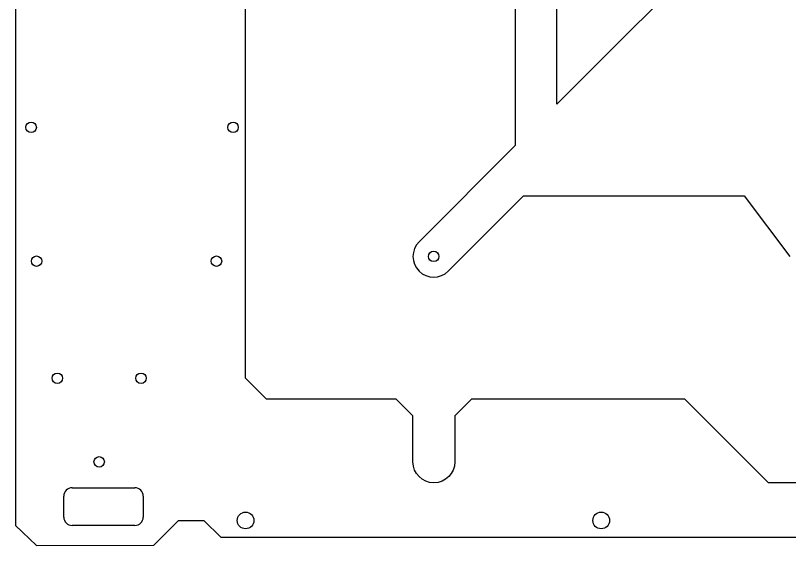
# Model space of a CAD drawing. Header units: inches. Extents: x -77 to 293, y -45 to 325.
# Drawn here: x -77.1 to 107.9, y -45.1 to 81.6 of the extents above; entities that cross this region are included whole.
import ezdxf

# ---------------------------------------------------------------- set-up
doc = ezdxf.new("R2010")
doc.units = ezdxf.units.IN
doc.header["$MEASUREMENT"] = 0

# ---------------------------------------------------------------- blocks, each defined once
blk = doc.blocks.new('block 128')
at = {"color": 1, "lineweight": 25}
blk.add_lwpolyline([(42.4, 206.53), (42.4, 50.52)], dxfattribs=at)
blk = doc.blocks.new('block 127')
blk.add_blockref('block 128', (0, 0))
blk = doc.blocks.new('block 126')
blk.add_blockref('block 127', (0, 0))
blk = doc.blocks.new('block 125')
blk.add_blockref('block 126', (0, 0))
blk = doc.blocks.new('block 124')
blk.add_blockref('block 125', (0, 0))
blk = doc.blocks.new('block 123')
blk.add_blockref('block 124', (0, 0))
blk = doc.blocks.new('block 122')
blk.add_blockref('block 123', (0, 0))
blk = doc.blocks.new('block 135')
at = {"color": 1, "lineweight": 25}
blk.add_lwpolyline([(42.4, 50.52), (19.4, 27.52)], dxfattribs=at)
blk = doc.blocks.new('block 134')
blk.add_blockref('block 135', (0, 0))
blk = doc.blocks.new('block 133')
blk.add_blockref('block 134', (0, 0))
blk = doc.blocks.new('block 132')
blk.add_blockref('block 133', (0, 0))
blk = doc.blocks.new('block 131')
blk.add_blockref('block 132', (0, 0))
blk = doc.blocks.new('block 130')
blk.add_blockref('block 131', (0, 0))
blk = doc.blocks.new('block 129')
blk.add_blockref('block 130', (0, 0))
blk = doc.blocks.new('block 142')
at = {"color": 1, "lineweight": 25}
blk.add_open_spline([(19.4, 27.52), (17.47, 25.59), (17.47, 22.45), (19.4, 20.52), (21.33, 18.59), (24.47, 18.59), (26.4, 20.52)], degree=3, knots=[0, 0, 0, 0, 1, 1, 1, 2, 2, 2, 2], dxfattribs=at)
blk = doc.blocks.new('block 141')
blk.add_blockref('block 142', (0, 0))
blk = doc.blocks.new('block 140')
blk.add_blockref('block 141', (0, 0))
blk = doc.blocks.new('block 139')
blk.add_blockref('block 140', (0, 0))
blk = doc.blocks.new('block 138')
blk.add_blockref('block 139', (0, 0))
blk = doc.blocks.new('block 137')
blk.add_blockref('block 138', (0, 0))
blk = doc.blocks.new('block 136')
blk.add_blockref('block 137', (0, 0))
blk = doc.blocks.new('block 149')
at = {"color": 1, "lineweight": 25}
blk.add_lwpolyline([(26.4, 20.52), (44.4, 38.52)], dxfattribs=at)
blk = doc.blocks.new('block 148')
blk.add_blockref('block 149', (0, 0))
blk = doc.blocks.new('block 147')
blk.add_blockref('block 148', (0, 0))
blk = doc.blocks.new('block 146')
blk.add_blockref('block 147', (0, 0))
blk = doc.blocks.new('block 145')
blk.add_blockref('block 146', (0, 0))
blk = doc.blocks.new('block 144')
blk.add_blockref('block 145', (0, 0))
blk = doc.blocks.new('block 143')
blk.add_blockref('block 144', (0, 0))
blk = doc.blocks.new('block 156')
at = {"color": 1, "lineweight": 25}
blk.add_lwpolyline([(44.4, 38.52), (64.4, 38.52)], dxfattribs=at)
blk = doc.blocks.new('block 155')
blk.add_blockref('block 156', (0, 0))
blk = doc.blocks.new('block 154')
blk.add_blockref('block 155', (0, 0))
blk = doc.blocks.new('block 153')
blk.add_blockref('block 154', (0, 0))
blk = doc.blocks.new('block 152')
blk.add_blockref('block 153', (0, 0))
blk = doc.blocks.new('block 151')
blk.add_blockref('block 152', (0, 0))
blk = doc.blocks.new('block 150')
blk.add_blockref('block 151', (0, 0))
blk = doc.blocks.new('block 198')
at = {"color": 1, "lineweight": 25}
blk.add_lwpolyline([(97.15, 38.52), (108.03, 24.02)], dxfattribs=at)
blk = doc.blocks.new('block 197')
blk.add_blockref('block 198', (0, 0))
blk = doc.blocks.new('block 196')
blk.add_blockref('block 197', (0, 0))
blk = doc.blocks.new('block 195')
blk.add_blockref('block 196', (0, 0))
blk = doc.blocks.new('block 194')
blk.add_blockref('block 195', (0, 0))
blk = doc.blocks.new('block 193')
blk.add_blockref('block 194', (0, 0))
blk = doc.blocks.new('block 192')
blk.add_blockref('block 193', (0, 0))
blk = doc.blocks.new('block 219')
at = {"color": 1, "lineweight": 25}
blk.add_lwpolyline([(64.4, 38.52), (97.15, 38.52)], dxfattribs=at)
blk = doc.blocks.new('block 218')
blk.add_blockref('block 219', (0, 0))
blk = doc.blocks.new('block 217')
blk.add_blockref('block 218', (0, 0))
blk = doc.blocks.new('block 216')
blk.add_blockref('block 217', (0, 0))
blk = doc.blocks.new('block 215')
blk.add_blockref('block 216', (0, 0))
blk = doc.blocks.new('block 214')
blk.add_blockref('block 215', (0, 0))
blk = doc.blocks.new('block 213')
blk.add_blockref('block 214', (0, 0))
blk = doc.blocks.new('block 282')
at = {"color": 1, "lineweight": 25}
blk.add_open_spline([(22.9, 22.77), (23.59, 22.77), (24.15, 23.33), (24.15, 24.02), (24.15, 24.71), (23.59, 25.27), (22.9, 25.27), (22.21, 25.27), (21.65, 24.71), (21.65, 24.02), (21.65, 23.33), (22.21, 22.77), (22.9, 22.77)], degree=3, knots=[0, 0, 0, 0, 1, 1, 1, 2, 2, 2, 3, 3, 3, 4, 4, 4, 4], dxfattribs=at)
blk = doc.blocks.new('block 281')
blk.add_blockref('block 282', (0, 0))
blk = doc.blocks.new('block 280')
blk.add_blockref('block 281', (0, 0))
blk = doc.blocks.new('block 279')
blk.add_blockref('block 280', (0, 0))
blk = doc.blocks.new('block 278')
blk.add_blockref('block 279', (0, 0))
blk = doc.blocks.new('block 277')
blk.add_blockref('block 278', (0, 0))
blk = doc.blocks.new('block 276')
blk.add_blockref('block 277', (0, 0))
blk = doc.blocks.new('block 366')
at = {"color": 1, "lineweight": 25}
blk.add_lwpolyline([(80.33, 168.43), (82.33, 166.43), (92.33, 156.43), (92.33, 100.43)], dxfattribs=at)
blk = doc.blocks.new('block 365')
blk.add_blockref('block 366', (0, 0))
blk = doc.blocks.new('block 364')
blk.add_blockref('block 365', (0, 0))
blk = doc.blocks.new('block 363')
blk.add_blockref('block 364', (0, 0))
blk = doc.blocks.new('block 362')
blk.add_blockref('block 363', (0, 0))
blk = doc.blocks.new('block 361')
blk.add_blockref('block 362', (0, 0))
blk = doc.blocks.new('block 372')
at = {"color": 1, "lineweight": 25}
blk.add_lwpolyline([(52.33, 60.43), (52.33, 196.43)], dxfattribs=at)
blk = doc.blocks.new('block 371')
blk.add_blockref('block 372', (0, 0))
blk = doc.blocks.new('block 370')
blk.add_blockref('block 371', (0, 0))
blk = doc.blocks.new('block 369')
blk.add_blockref('block 370', (0, 0))
blk = doc.blocks.new('block 368')
blk.add_blockref('block 369', (0, 0))
blk = doc.blocks.new('block 367')
blk.add_blockref('block 368', (0, 0))
blk = doc.blocks.new('block 378')
at = {"color": 1, "lineweight": 25}
blk.add_lwpolyline([(52.33, 196.43), (80.33, 168.43)], dxfattribs=at)
blk = doc.blocks.new('block 377')
blk.add_blockref('block 378', (0, 0))
blk = doc.blocks.new('block 376')
blk.add_blockref('block 377', (0, 0))
blk = doc.blocks.new('block 375')
blk.add_blockref('block 376', (0, 0))
blk = doc.blocks.new('block 374')
blk.add_blockref('block 375', (0, 0))
blk = doc.blocks.new('block 373')
blk.add_blockref('block 374', (0, 0))
blk = doc.blocks.new('block 384')
at = {"color": 1, "lineweight": 25}
blk.add_lwpolyline([(52.33, 60.43), (92.33, 100.43)], dxfattribs=at)
blk = doc.blocks.new('block 383')
blk.add_blockref('block 384', (0, 0))
blk = doc.blocks.new('block 382')
blk.add_blockref('block 383', (0, 0))
blk = doc.blocks.new('block 381')
blk.add_blockref('block 382', (0, 0))
blk = doc.blocks.new('block 380')
blk.add_blockref('block 381', (0, 0))
blk = doc.blocks.new('block 379')
blk.add_blockref('block 380', (0, 0))
blk = doc.blocks.new('block 360')
for name in ['block 367', 'block 373', 'block 361', 'block 379']:
    blk.add_blockref(name, (0, 0))
blk = doc.blocks.new('block 2')
for name in ['block 122', 'block 360', 'block 129', 'block 143', 'block 150', 'block 213', 'block 192', 'block 136', 'block 276']:
    blk.add_blockref(name, (0, 0))
blk = doc.blocks.new('block 456')
at = {"color": 7, "lineweight": 25}
blk.add_lwpolyline([(243.96, -43.12), (248, -39.12), (253.98, -39.12), (259.96, -45.12), (287.95, -45.12), (292.95, -40.12), (292.95, 319.88), (287.95, 324.88), (-72.05, 324.88), (-77.05, 319.88), (-77.05, -40.32), (-72.05, -45.12), (-43.98, -45.03), (-38.1, -39.12), (-32.01, -39.12), (-28, -43.13), (243.96, -43.12)], dxfattribs=at)
blk = doc.blocks.new('block 455')
blk.add_blockref('block 456', (0, 0))
blk = doc.blocks.new('block 454')
blk.add_blockref('block 455', (0, 0))
blk = doc.blocks.new('block 453')
blk.add_blockref('block 454', (0, 0))
blk = doc.blocks.new('block 452')
blk.add_blockref('block 453', (0, 0))
blk = doc.blocks.new('block 451')
blk.add_blockref('block 452', (0, 0))
blk = doc.blocks.new('block 450')
blk.add_blockref('block 451', (0, 0))
blk = doc.blocks.new('block 463')
at = {"color": 7, "lineweight": 25}
blk.add_open_spline([(-20.05, -39.12), (-20.05, -38.02), (-20.95, -37.12), (-22.05, -37.12), (-23.16, -37.12), (-24.05, -38.02), (-24.05, -39.12), (-24.05, -40.23), (-23.16, -41.12), (-22.05, -41.12), (-20.95, -41.12), (-20.05, -40.23), (-20.05, -39.12)], degree=3, knots=[0, 0, 0, 0, 1, 1, 1, 2, 2, 2, 3, 3, 3, 4, 4, 4, 4], dxfattribs=at)
blk = doc.blocks.new('block 462')
blk.add_blockref('block 463', (0, 0))
blk = doc.blocks.new('block 461')
blk.add_blockref('block 462', (0, 0))
blk = doc.blocks.new('block 460')
blk.add_blockref('block 461', (0, 0))
blk = doc.blocks.new('block 459')
blk.add_blockref('block 460', (0, 0))
blk = doc.blocks.new('block 458')
blk.add_blockref('block 459', (0, 0))
blk = doc.blocks.new('block 457')
blk.add_blockref('block 458', (0, 0))
blk = doc.blocks.new('block 484')
at = {"color": 7, "lineweight": 25}
blk.add_open_spline([(64.95, -39.12), (64.95, -38.02), (64.05, -37.12), (62.95, -37.12), (61.85, -37.12), (60.95, -38.02), (60.95, -39.12), (60.95, -40.23), (61.85, -41.12), (62.95, -41.12), (64.05, -41.12), (64.95, -40.23), (64.95, -39.12)], degree=3, knots=[0, 0, 0, 0, 1, 1, 1, 2, 2, 2, 3, 3, 3, 4, 4, 4, 4], dxfattribs=at)
blk = doc.blocks.new('block 483')
blk.add_blockref('block 484', (0, 0))
blk = doc.blocks.new('block 482')
blk.add_blockref('block 483', (0, 0))
blk = doc.blocks.new('block 481')
blk.add_blockref('block 482', (0, 0))
blk = doc.blocks.new('block 480')
blk.add_blockref('block 481', (0, 0))
blk = doc.blocks.new('block 479')
blk.add_blockref('block 480', (0, 0))
blk = doc.blocks.new('block 478')
blk.add_blockref('block 479', (0, 0))
blk = doc.blocks.new('block 491')
at = {"color": 7, "lineweight": 25}
blk.add_open_spline([(27.95, -25.12), (27.95, -25.12), (27.95, -14.12), (27.95, -14.12), (27.95, -14.12), (31.95, -10.12), (31.95, -10.12), (31.95, -10.12), (82.95, -10.12), (82.95, -10.12), (82.95, -10.12), (102.95, -30.12), (102.95, -30.12), (102.95, -30.12), (112.95, -30.12), (112.95, -30.12), (112.95, -30.12), (132.95, -10.12), (132.95, -10.12), (132.95, -10.12), (183.95, -10.12), (183.95, -10.12), (183.95, -10.12), (187.95, -14.12), (187.95, -14.12), (187.95, -14.12), (187.95, -25.12), (187.95, -25.12), (187.95, -27.88), (190.19, -30.12), (192.95, -30.12), (195.71, -30.12), (197.95, -27.88), (197.95, -25.12), (197.95, -25.12), (197.95, -14.12), (197.95, -14.12), (197.95, -14.12), (201.95, -10.12), (201.95, -10.12), (201.95, -10.12), (232.95, -10.12), (232.95, -10.12), (232.95, -10.12), (237.95, -5.12), (237.95, -5.12), (237.95, -5.12), (237.95, 279.88), (237.95, 279.88), (237.95, 279.88), (232.95, 284.88), (232.95, 284.88), (232.95, 284.88), (-17.05, 284.88), (-17.05, 284.88), (-17.05, 284.88), (-22.05, 279.88), (-22.05, 279.88), (-22.05, 279.88), (-22.05, -5.12), (-22.05, -5.12), (-22.05, -5.12), (-17.05, -10.12), (-17.05, -10.12), (-17.05, -10.12), (13.95, -10.12), (13.95, -10.12), (13.95, -10.12), (17.95, -14.12), (17.95, -14.12), (17.95, -14.12), (17.95, -25.12), (17.95, -25.12), (17.95, -27.88), (20.19, -30.12), (22.95, -30.12), (25.71, -30.12), (27.95, -27.88), (27.95, -25.12)], degree=3, knots=[0, 0, 0, 0, 1, 1, 1, 2, 2, 2, 3, 3, 3, 4, 4, 4, 5, 5, 5, 6, 6, 6, 7, 7, 7, 8, 8, 8, 9, 9, 9, 10, 10, 10, 11, 11, 11, 12, 12, 12, 13, 13, 13, 14, 14, 14, 15, 15, 15, 16, 16, 16, 17, 17, 17, 18, 18, 18, 19, 19, 19, 20, 20, 20, 21, 21, 21, 22, 22, 22, 23, 23, 23, 24, 24, 24, 25, 25, 25, 26, 26, 26, 26], dxfattribs=at)
blk = doc.blocks.new('block 490')
blk.add_blockref('block 491', (0, 0))
blk = doc.blocks.new('block 489')
blk.add_blockref('block 490', (0, 0))
blk = doc.blocks.new('block 488')
blk.add_blockref('block 489', (0, 0))
blk = doc.blocks.new('block 487')
blk.add_blockref('block 488', (0, 0))
blk = doc.blocks.new('block 486')
blk.add_blockref('block 487', (0, 0))
blk = doc.blocks.new('block 485')
blk.add_blockref('block 486', (0, 0))
blk = doc.blocks.new('block 540')
at = {"color": 7, "lineweight": 25}
blk.add_open_spline([(-23.8, 54.88), (-23.8, 55.57), (-24.36, 56.13), (-25.05, 56.13), (-25.74, 56.13), (-26.3, 55.57), (-26.3, 54.88), (-26.3, 54.19), (-25.74, 53.63), (-25.05, 53.63), (-24.36, 53.63), (-23.8, 54.19), (-23.8, 54.88)], degree=3, knots=[0, 0, 0, 0, 1, 1, 1, 2, 2, 2, 3, 3, 3, 4, 4, 4, 4], dxfattribs=at)
blk = doc.blocks.new('block 539')
blk.add_blockref('block 540', (0, 0))
blk = doc.blocks.new('block 538')
blk.add_blockref('block 539', (0, 0))
blk = doc.blocks.new('block 537')
blk.add_blockref('block 538', (0, 0))
blk = doc.blocks.new('block 536')
blk.add_blockref('block 537', (0, 0))
blk = doc.blocks.new('block 535')
blk.add_blockref('block 536', (0, 0))
blk = doc.blocks.new('block 534')
blk.add_blockref('block 535', (0, 0))
blk = doc.blocks.new('block 547')
at = {"color": 7, "lineweight": 25}
blk.add_open_spline([(-65.8, -5.12), (-65.8, -4.43), (-66.36, -3.87), (-67.05, -3.87), (-67.74, -3.87), (-68.3, -4.43), (-68.3, -5.12), (-68.3, -5.81), (-67.74, -6.37), (-67.05, -6.37), (-66.36, -6.37), (-65.8, -5.81), (-65.8, -5.12)], degree=3, knots=[0, 0, 0, 0, 1, 1, 1, 2, 2, 2, 3, 3, 3, 4, 4, 4, 4], dxfattribs=at)
blk = doc.blocks.new('block 546')
blk.add_blockref('block 547', (0, 0))
blk = doc.blocks.new('block 545')
blk.add_blockref('block 546', (0, 0))
blk = doc.blocks.new('block 544')
blk.add_blockref('block 545', (0, 0))
blk = doc.blocks.new('block 543')
blk.add_blockref('block 544', (0, 0))
blk = doc.blocks.new('block 542')
blk.add_blockref('block 543', (0, 0))
blk = doc.blocks.new('block 541')
blk.add_blockref('block 542', (0, 0))
blk = doc.blocks.new('block 554')
at = {"color": 7, "lineweight": 25}
blk.add_open_spline([(-45.8, -5.12), (-45.8, -4.43), (-46.36, -3.87), (-47.05, -3.87), (-47.74, -3.87), (-48.3, -4.43), (-48.3, -5.12), (-48.3, -5.81), (-47.74, -6.37), (-47.05, -6.37), (-46.36, -6.37), (-45.8, -5.81), (-45.8, -5.12)], degree=3, knots=[0, 0, 0, 0, 1, 1, 1, 2, 2, 2, 3, 3, 3, 4, 4, 4, 4], dxfattribs=at)
blk = doc.blocks.new('block 553')
blk.add_blockref('block 554', (0, 0))
blk = doc.blocks.new('block 552')
blk.add_blockref('block 553', (0, 0))
blk = doc.blocks.new('block 551')
blk.add_blockref('block 552', (0, 0))
blk = doc.blocks.new('block 550')
blk.add_blockref('block 551', (0, 0))
blk = doc.blocks.new('block 549')
blk.add_blockref('block 550', (0, 0))
blk = doc.blocks.new('block 548')
blk.add_blockref('block 549', (0, 0))
blk = doc.blocks.new('block 561')
at = {"color": 7, "lineweight": 25}
blk.add_open_spline([(-72.06, 54.88), (-72.06, 55.57), (-72.62, 56.13), (-73.31, 56.13), (-74, 56.13), (-74.56, 55.57), (-74.56, 54.88), (-74.56, 54.19), (-74, 53.63), (-73.31, 53.63), (-72.62, 53.63), (-72.06, 54.19), (-72.06, 54.88)], degree=3, knots=[0, 0, 0, 0, 1, 1, 1, 2, 2, 2, 3, 3, 3, 4, 4, 4, 4], dxfattribs=at)
blk = doc.blocks.new('block 560')
blk.add_blockref('block 561', (0, 0))
blk = doc.blocks.new('block 559')
blk.add_blockref('block 560', (0, 0))
blk = doc.blocks.new('block 558')
blk.add_blockref('block 559', (0, 0))
blk = doc.blocks.new('block 557')
blk.add_blockref('block 558', (0, 0))
blk = doc.blocks.new('block 556')
blk.add_blockref('block 557', (0, 0))
blk = doc.blocks.new('block 555')
blk.add_blockref('block 556', (0, 0))
blk = doc.blocks.new('block 589')
at = {"color": 7, "lineweight": 25}
blk.add_open_spline([(-55.8, -25.12), (-55.8, -24.43), (-56.36, -23.87), (-57.05, -23.87), (-57.74, -23.87), (-58.3, -24.43), (-58.3, -25.12), (-58.3, -25.81), (-57.74, -26.37), (-57.05, -26.37), (-56.36, -26.37), (-55.8, -25.81), (-55.8, -25.12)], degree=3, knots=[0, 0, 0, 0, 1, 1, 1, 2, 2, 2, 3, 3, 3, 4, 4, 4, 4], dxfattribs=at)
blk = doc.blocks.new('block 588')
blk.add_blockref('block 589', (0, 0))
blk = doc.blocks.new('block 587')
blk.add_blockref('block 588', (0, 0))
blk = doc.blocks.new('block 586')
blk.add_blockref('block 587', (0, 0))
blk = doc.blocks.new('block 585')
blk.add_blockref('block 586', (0, 0))
blk = doc.blocks.new('block 584')
blk.add_blockref('block 585', (0, 0))
blk = doc.blocks.new('block 583')
blk.add_blockref('block 584', (0, 0))
blk = doc.blocks.new('block 449')
for name in ['block 450', 'block 485', 'block 555', 'block 534', 'block 541', 'block 548', 'block 583', 'block 457', 'block 478']:
    blk.add_blockref(name, (0, 0))
blk = doc.blocks.new('block 594')
at = {"color": 7, "lineweight": 25}
blk.add_open_spline([(-63.5, -31.32), (-64.6, -31.32), (-65.5, -32.22), (-65.5, -33.32)], degree=3, dxfattribs=at)
blk = doc.blocks.new('block 593')
blk.add_blockref('block 594', (0, 0))
blk = doc.blocks.new('block 592')
blk.add_blockref('block 593', (0, 0))
blk = doc.blocks.new('block 591')
blk.add_blockref('block 592', (0, 0))
blk = doc.blocks.new('block 598')
at = {"color": 7, "lineweight": 25}
blk.add_lwpolyline([(-65.5, -38.32), (-65.5, -33.32)], dxfattribs=at)
blk = doc.blocks.new('block 597')
blk.add_blockref('block 598', (0, 0))
blk = doc.blocks.new('block 596')
blk.add_blockref('block 597', (0, 0))
blk = doc.blocks.new('block 595')
blk.add_blockref('block 596', (0, 0))
blk = doc.blocks.new('block 602')
at = {"color": 7, "lineweight": 25}
blk.add_open_spline([(-65.5, -38.32), (-65.5, -39.42), (-64.6, -40.32), (-63.5, -40.32)], degree=3, dxfattribs=at)
blk = doc.blocks.new('block 601')
blk.add_blockref('block 602', (0, 0))
blk = doc.blocks.new('block 600')
blk.add_blockref('block 601', (0, 0))
blk = doc.blocks.new('block 599')
blk.add_blockref('block 600', (0, 0))
blk = doc.blocks.new('block 606')
at = {"color": 7, "lineweight": 25}
blk.add_lwpolyline([(-48.5, -40.32), (-63.5, -40.32)], dxfattribs=at)
blk = doc.blocks.new('block 605')
blk.add_blockref('block 606', (0, 0))
blk = doc.blocks.new('block 604')
blk.add_blockref('block 605', (0, 0))
blk = doc.blocks.new('block 603')
blk.add_blockref('block 604', (0, 0))
blk = doc.blocks.new('block 610')
at = {"color": 7, "lineweight": 25}
blk.add_open_spline([(-48.5, -40.32), (-47.4, -40.32), (-46.5, -39.42), (-46.5, -38.32)], degree=3, dxfattribs=at)
blk = doc.blocks.new('block 609')
blk.add_blockref('block 610', (0, 0))
blk = doc.blocks.new('block 608')
blk.add_blockref('block 609', (0, 0))
blk = doc.blocks.new('block 607')
blk.add_blockref('block 608', (0, 0))
blk = doc.blocks.new('block 614')
at = {"color": 7, "lineweight": 25}
blk.add_lwpolyline([(-46.5, -33.32), (-46.5, -38.32)], dxfattribs=at)
blk = doc.blocks.new('block 613')
blk.add_blockref('block 614', (0, 0))
blk = doc.blocks.new('block 612')
blk.add_blockref('block 613', (0, 0))
blk = doc.blocks.new('block 611')
blk.add_blockref('block 612', (0, 0))
blk = doc.blocks.new('block 618')
at = {"color": 7, "lineweight": 25}
blk.add_open_spline([(-46.5, -33.32), (-46.5, -32.22), (-47.4, -31.32), (-48.5, -31.32)], degree=3, dxfattribs=at)
blk = doc.blocks.new('block 617')
blk.add_blockref('block 618', (0, 0))
blk = doc.blocks.new('block 616')
blk.add_blockref('block 617', (0, 0))
blk = doc.blocks.new('block 615')
blk.add_blockref('block 616', (0, 0))
blk = doc.blocks.new('block 622')
at = {"color": 7, "lineweight": 25}
blk.add_lwpolyline([(-63.5, -31.32), (-48.5, -31.32)], dxfattribs=at)
blk = doc.blocks.new('block 621')
blk.add_blockref('block 622', (0, 0))
blk = doc.blocks.new('block 620')
blk.add_blockref('block 621', (0, 0))
blk = doc.blocks.new('block 619')
blk.add_blockref('block 620', (0, 0))
blk = doc.blocks.new('block 590')
for name in ['block 591', 'block 619', 'block 615', 'block 595', 'block 611', 'block 599', 'block 607', 'block 603']:
    blk.add_blockref(name, (0, 0))
blk = doc.blocks.new('block 448')
for name in ['block 449', 'block 590']:
    blk.add_blockref(name, (0, 0))
blk = doc.blocks.new('block 661')
at = {"color": 1, "lineweight": 25}
blk.add_open_spline([(-27.76, 22.88), (-27.76, 23.57), (-28.32, 24.13), (-29.01, 24.13), (-29.7, 24.13), (-30.26, 23.57), (-30.26, 22.88), (-30.26, 22.19), (-29.7, 21.63), (-29.01, 21.63), (-28.32, 21.63), (-27.76, 22.19), (-27.76, 22.88)], degree=3, knots=[0, 0, 0, 0, 1, 1, 1, 2, 2, 2, 3, 3, 3, 4, 4, 4, 4], dxfattribs=at)
blk = doc.blocks.new('block 660')
blk.add_blockref('block 661', (0, 0))
blk = doc.blocks.new('block 663')
at = {"color": 1, "lineweight": 25}
blk.add_open_spline([(-70.76, 22.88), (-70.76, 23.57), (-71.32, 24.13), (-72.01, 24.13), (-72.7, 24.13), (-73.26, 23.57), (-73.26, 22.88), (-73.26, 22.19), (-72.7, 21.63), (-72.01, 21.63), (-71.32, 21.63), (-70.76, 22.19), (-70.76, 22.88)], degree=3, knots=[0, 0, 0, 0, 1, 1, 1, 2, 2, 2, 3, 3, 3, 4, 4, 4, 4], dxfattribs=at)
blk = doc.blocks.new('block 662')
blk.add_blockref('block 663', (0, 0))
blk = doc.blocks.new('block 447')
for name in ['block 448', 'block 662', 'block 660']:
    blk.add_blockref(name, (0, 0))

msp = doc.modelspace()

# ---------------------------------------------------------------- block references
for name in ['block 447', 'block 2']:
    msp.add_blockref(name, (0, 0))

doc.saveas('drawing.dxf')
